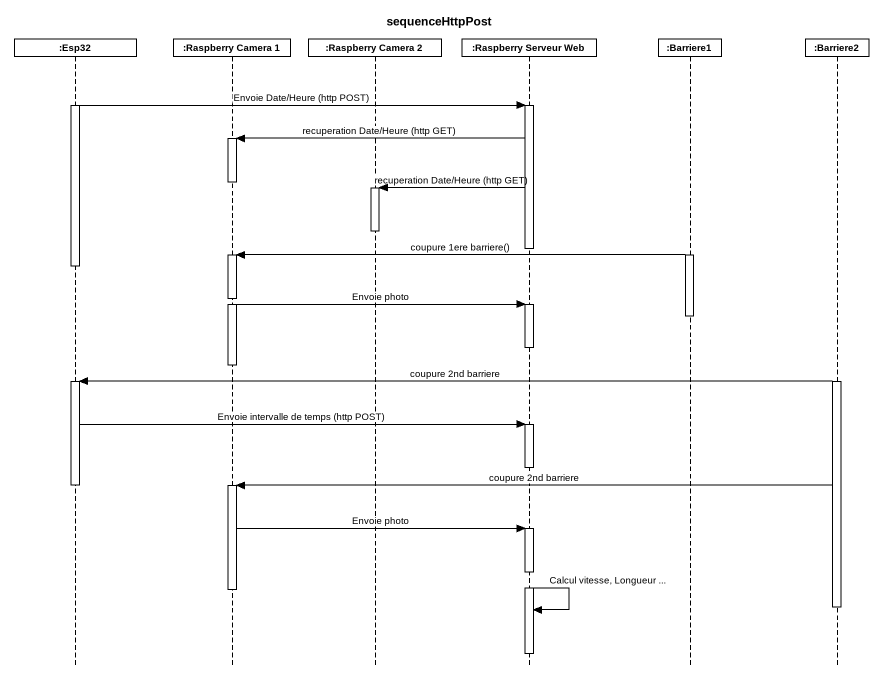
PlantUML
@startuml
title sequenceHttpPost
hide footbox
participant ":Esp32" as Esp32
participant ":Raspberry Camera 1" as Raspberry_Camera_1
participant ":Raspberry Camera 2" as Raspberry_Camera_2
participant ":Raspberry Serveur Web" as Raspberry_Serveur_Web
participant ":Barriere1" as Barriere1
participant ":Barriere2" as Barriere2

activate Esp32
Esp32 -> Raspberry_Serveur_Web : Envoie Date/Heure (http POST)
activate Raspberry_Serveur_Web
Raspberry_Serveur_Web -> Raspberry_Camera_1 : recuperation Date/Heure (http GET)
activate Raspberry_Camera_1
deactivate Raspberry_Camera_1
Raspberry_Serveur_Web -> Raspberry_Camera_2 : recuperation Date/Heure (http GET)
activate Raspberry_Camera_2
deactivate Raspberry_Camera_2
deactivate Raspberry_Serveur_Web
activate Barriere1
Barriere1 -> Raspberry_Camera_1 : coupure 1ere barriere()
activate Raspberry_Camera_1
deactivate Esp32
Raspberry_Camera_1 -> Raspberry_Serveur_Web : Envoie photo
activate Raspberry_Serveur_Web
deactivate Barriere1
deactivate Raspberry_Serveur_Web
deactivate Raspberry_Camera_1
activate Barriere2
Barriere2 -> Esp32 : coupure 2nd barriere
activate Esp32
Esp32 -> Raspberry_Serveur_Web : Envoie intervalle de temps (http POST)
activate Raspberry_Serveur_Web
deactivate Raspberry_Serveur_Web
Barriere2 -> Raspberry_Camera_1 : coupure 2nd barriere
deactivate Esp32
activate Raspberry_Camera_1
Raspberry_Camera_1 -> Raspberry_Serveur_Web : Envoie photo
activate Raspberry_Serveur_Web
deactivate Raspberry_Camera_1
deactivate Barriere2
Raspberry_Serveur_Web -> Raspberry_Serveur_Web : Calcul vitesse, Longueur ...
deactivate Raspberry_Serveur_Web
@enduml
